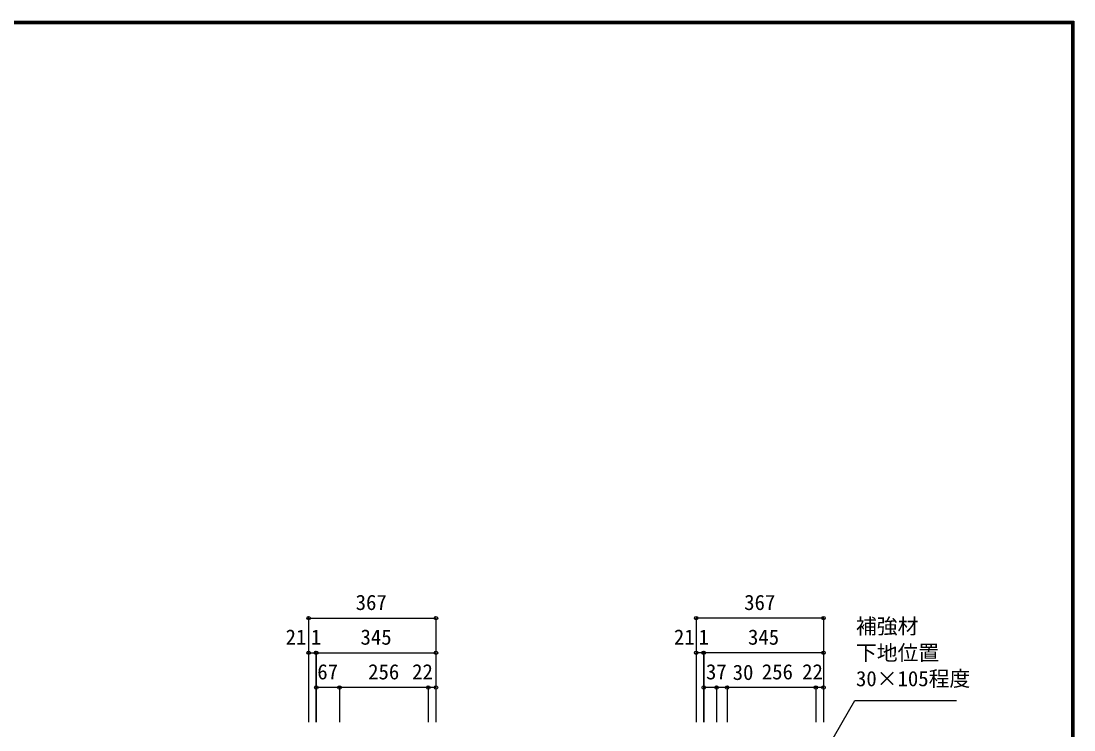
# Model space of a CAD drawing. Units: millimetres at full size, sheet at 1:20. Extents: x -3893 to 3907, y -2871 to 2783.
# Drawn here: x 872 to 3907, y 740 to 2783 of the extents above; entities that cross this region are included whole.
import ezdxf
from ezdxf.enums import TextEntityAlignment as Align

# ---------------------------------------------------------------- set-up
doc = ezdxf.new("R2010")
doc.units = ezdxf.units.MM
doc.header["$LTSCALE"] = 20
doc.header["$PDMODE"] = 32
doc.header["$PDSIZE"] = 10
for name, color, linetype in [('0-A_文字', 7, 'Continuous'), ('0-B_寸法', 7, 'Continuous'), ('F-1_枠', 6, 'Continuous')]:
    doc.layers.add(name, color=color, linetype=linetype)
doc.styles.add('ＭＳ ゴシック', font='')
doc.styles.get('ＭＳ ゴシック').set_extended_font_data('MS Gothic')

msp = doc.modelspace()

# ---------------------------------------------------------------- linework, layer by layer
at = {"layer": '0-A_文字'}
for p, q in [((3198, 690.87), (3275.03, 824.29)), ((3275.03, 824.29), (3568.05, 824.29))]:
    msp.add_line(p, q, dxfattribs=at)
msp.add_lwpolyline([(3198, 690.87), (3275.03, 824.29), (3568.05, 824.29)], dxfattribs=at)
at = {"layer": '0-B_寸法', "color": 4}
for p, q in [((1700.52, 1062.33), (2067.52, 1062.33)), ((1700.52, 1062.33), (1700.52, 762.33)), ((2067.52, 1062.33), (2067.52, 862.33)), ((2817.52, 1062.33), (2817.52, 962.33)), ((3184.52, 1062.33), (2817.52, 1062.33)), ((3184.52, 1062.33), (3184.52, 962.33)), ((1700.52, 962.33), (2067.52, 962.33)), ((1721.52, 962.33), (1721.52, 762.33)), ((1722.52, 962.33), (1722.52, 862.33)), ((2817.52, 962.33), (2817.52, 762.33)), ((2838.52, 962.33), (2817.52, 962.33)), ((2839.52, 962.33), (2838.52, 962.33)), ((2838.52, 962.33), (2838.52, 762.33)), ((2839.52, 962.33), (2839.52, 862.33)), ((3184.52, 962.33), (2839.52, 962.33)), ((3184.52, 962.33), (3184.52, 862.33)), ((1722.52, 862.33), (1722.52, 762.33)), ((1789.52, 862.33), (1722.52, 862.33)), ((2045.52, 862.33), (1789.52, 862.33)), ((1789.52, 862.33), (1789.52, 762.33)), ((2067.52, 862.33), (2045.52, 862.33)), ((2045.52, 862.33), (2045.52, 762.33)), ((2067.52, 862.33), (2067.52, 762.33)), ((2839.52, 862.33), (2839.52, 762.33)), ((2876.52, 862.33), (2839.52, 862.33)), ((2876.52, 862.33), (2876.52, 762.33)), ((2906.52, 862.33), (2876.52, 862.33)), ((2906.52, 862.33), (2906.52, 762.33)), ((3162.52, 862.33), (2906.52, 862.33)), ((3162.52, 862.33), (3162.52, 762.33)), ((3184.52, 862.33), (3162.52, 862.33)), ((3184.52, 862.33), (3184.52, 762.33))]:
    msp.add_line(p, q, dxfattribs=at)
at = {"layer": '0-B_寸法'}
for p in [(1700.52, 1062.33), (2067.52, 1062.33), (2817.52, 1062.33), (3184.52, 1062.33), (1700.52, 962.33), (1721.52, 962.33), (1722.52, 962.33), (2067.52, 962.33), (2817.52, 962.33), (2838.52, 962.33), (2839.52, 962.33), (3184.52, 962.33), (1722.52, 862.33), (1789.52, 862.33), (2045.52, 862.33), (2067.52, 862.33), (2839.52, 862.33), (2876.52, 862.33), (2906.52, 862.33), (3162.52, 862.33), (3184.52, 862.33)]:
    msp.add_point(p, dxfattribs=at)
at = {"layer": 'F-1_枠'}
for p, q in [((-3893.39, 2783.33), (3906.61, 2783.33)), ((-3893.39, 2780), (3906.61, 2780)), ((-3893.39, 2776.67), (3906.61, 2776.67)), ((3899.95, 2783.33), (3899.95, -2803.33)), ((3903.28, 2783.33), (3903.28, -2803.33)), ((3906.61, 2783.33), (3906.61, -2803.33))]:
    msp.add_line(p, q, dxfattribs=at)

# ---------------------------------------------------------------- texts
at = {"layer": '0-A_文字', "style": 'ＭＳ ゴシック'}
for s, p in [('補強材', (3278.26, 1003.7)), ('補強材', (3278.26, 1003.7)), ('下地位置', (3278.26, 927.08)), ('下地位置', (3278.26, 927.08)), ('30×105程度', (3278.26, 852.54)), ('30×105程度', (3278.26, 852.54))]:
    msp.add_text(s, height=43.99, dxfattribs=at).set_placement(p, align=Align.BOTTOM_LEFT)
at = {"layer": '0-B_寸法', "style": 'ＭＳ ゴシック'}
for s, p in [('367', (1836.02, 1072.33)), ('367', (2956.02, 1072.33)), ('21', (1634.11, 972.33)), ('1', (1707.02, 972.33)), ('345', (1850.02, 972.33)), ('21', (2753.42, 972.33)), ('1', (2824.52, 972.33)), ('345', (2967.02, 972.33)), ('67', (1725.52, 872.33)), ('256', (1872.02, 872.33)), ('22', (1998.81, 872.33)), ('37', (2845.87, 872.33)), ('30', (2922.86, 870.72)), ('256', (3006.87, 872.33)), ('22', (3123.09, 872.33))]:
    msp.add_text(s, height=43.99, dxfattribs=at).set_placement(p, align=Align.BOTTOM_LEFT)

doc.saveas('drawing.dxf')
